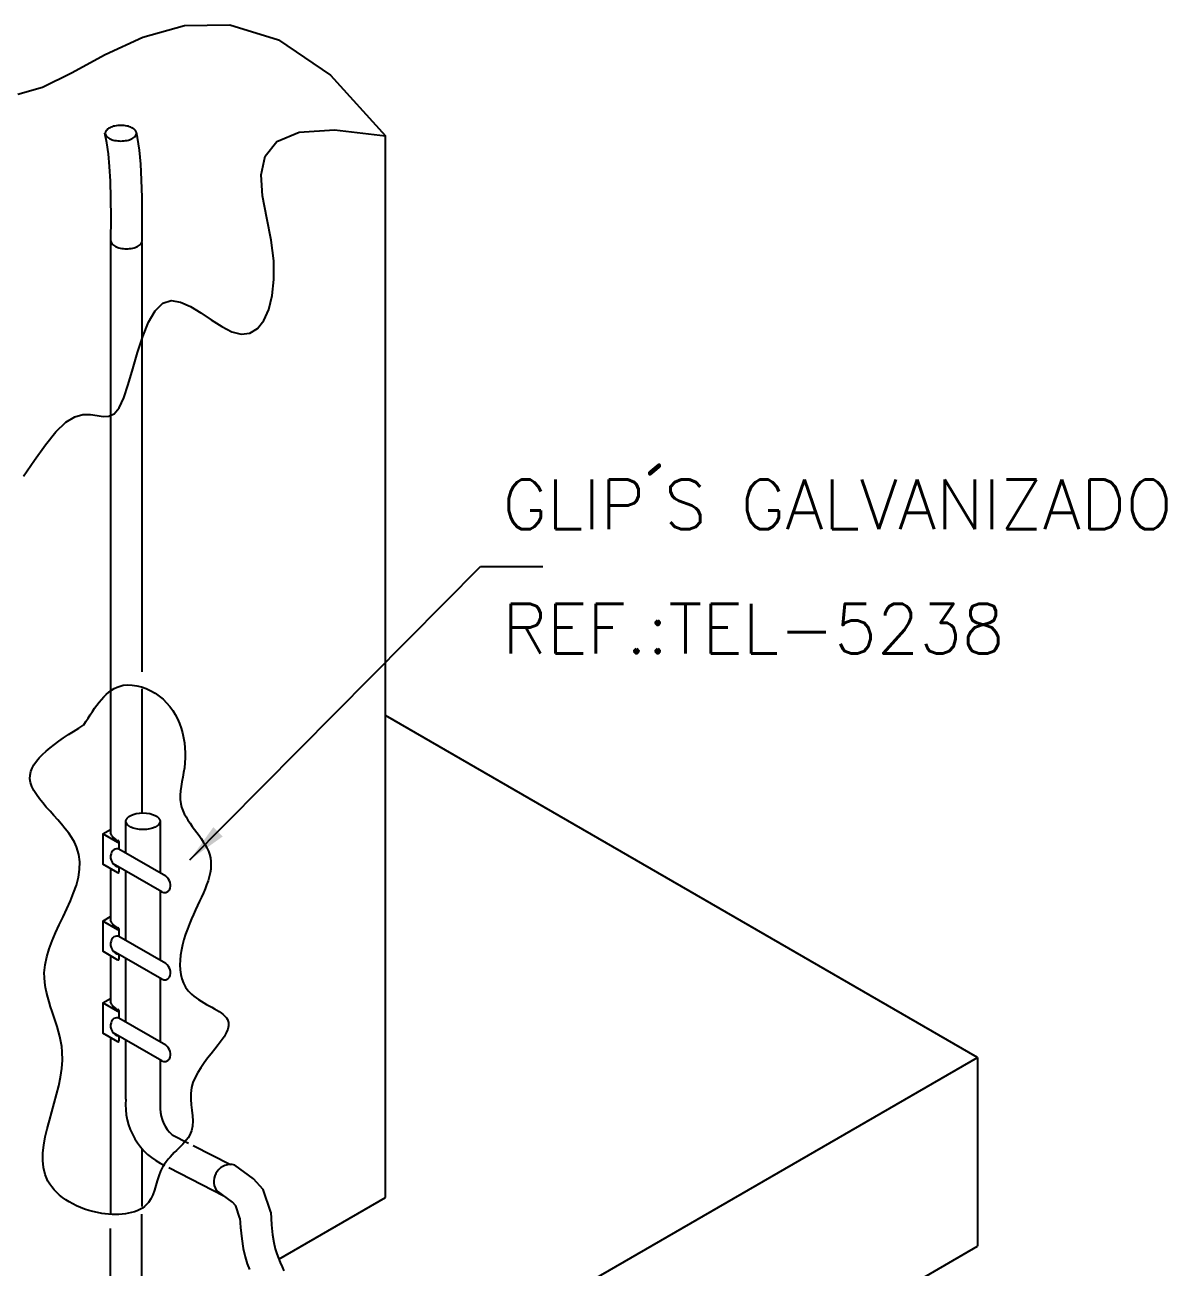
# Model space of a CAD drawing. Header units: millimetres. Extents: x -5802.3 to -5786.5, y -4437.4 to -4416.9.
# Drawn here: x -5796.26 to -5791.66, y -4429.21 to -4424.2 of the extents above; entities that cross this region are included whole.
import ezdxf

# ---------------------------------------------------------------- set-up
doc = ezdxf.new("R2010")
doc.units = ezdxf.units.MM
doc.header["$LTSCALE"] = 10
doc.linetypes.add('DASHED', pattern=[0.75, 0.5, -0.25])
doc.linetypes.add('DASHEDX2', pattern=[1.5, 1, -0.5])
doc.layers.add('Termotécnica', color=7, linetype='Continuous')
doc.styles.add('r80', font='romans.shx')

msp = doc.modelspace()

# ---------------------------------------------------------------- linework, layer by layer
at = {"layer": 'Termotécnica', "color": 2}
for p, q in [((-5794.8073, -4428.9274), (-5794.8073, -4424.6505)), ((-5795.5959, -4427.5669), (-5794.4245, -4426.3855)), ((-5794.4245, -4426.3855), (-5794.1745, -4426.3855)), ((-5792.4225, -4428.3628), (-5794.8073, -4426.986)), ((-5795.9466, -4427.4625), (-5795.9154, -4427.4442)), ((-5795.8862, -4427.4974), (-5795.9466, -4427.4625)), ((-5795.9466, -4427.4625), (-5795.9466, -4427.5837)), ((-5795.8816, -4427.4935), (-5795.8815, -4427.5238)), ((-5795.6925, -4427.6329), (-5795.8815, -4427.5238)), ((-5795.8858, -4427.6188), (-5795.9466, -4427.5837)), ((-5795.7088, -4427.696), (-5795.9053, -4427.5826)), ((-5795.8812, -4427.6149), (-5795.8812, -4427.5964)), ((-5795.9466, -4427.8141), (-5795.9154, -4427.7957)), ((-5795.9466, -4427.8141), (-5795.9466, -4427.9352)), ((-5795.8862, -4427.849), (-5795.9466, -4427.8141)), ((-5795.8816, -4427.8451), (-5795.8815, -4427.8753)), ((-5795.6925, -4427.9844), (-5795.8815, -4427.8753)), ((-5795.8858, -4427.9703), (-5795.9466, -4427.9352)), ((-5795.7088, -4428.0475), (-5795.9053, -4427.9341)), ((-5795.8812, -4427.9664), (-5795.8812, -4427.948)), ((-5795.9466, -4428.1432), (-5795.9154, -4428.1248)), ((-5795.9466, -4428.1432), (-5795.9466, -4428.2643)), ((-5795.8862, -4428.1781), (-5795.9466, -4428.1432)), ((-5795.8816, -4428.1742), (-5795.8815, -4428.2044)), ((-5795.6925, -4428.3135), (-5795.8815, -4428.2044)), ((-5795.8858, -4428.2994), (-5795.9466, -4428.2643)), ((-5795.7088, -4428.3766), (-5795.9053, -4428.2632)), ((-5795.8812, -4428.2955), (-5795.8812, -4428.2771)), ((-5794.6367, -4429.6412), (-5792.4225, -4428.3628)), ((-5792.4225, -4428.3628), (-5792.4225, -4429.1232)), ((-5795.2372, -4429.1756), (-5794.8073, -4428.9274)), ((-5793.9661, -4430.0144), (-5792.4225, -4429.1232))]:
    msp.add_line(p, q, dxfattribs=at)
at = {"layer": 'Termotécnica', "color": 1, "linetype": 'DASHEDX2'}
for p, q in [((-5795.9154, -4425.0676), (-5795.9154, -4426.8863)), ((-5795.7896, -4425.0803), (-5795.7896, -4426.8095)), ((-5795.7896, -4431.9201), (-5795.7896, -4428.9943)), ((-5795.9154, -4431.91), (-5795.9154, -4429.0513))]:
    msp.add_line(p, q, dxfattribs=at)
at = {"layer": 'Termotécnica', "color": 3}
for p, q in [((-5795.9154, -4426.8887), (-5795.9154, -4427.4617)), ((-5795.7896, -4426.8783), (-5795.7896, -4427.3749)), ((-5795.8542, -4427.5395), (-5795.8542, -4427.4115)), ((-5795.7155, -4427.4115), (-5795.7155, -4427.6196)), ((-5795.9154, -4427.6017), (-5795.9154, -4427.8132)), ((-5795.8542, -4427.8911), (-5795.8542, -4427.612)), ((-5795.7155, -4427.6921), (-5795.7155, -4427.9711)), ((-5795.9154, -4427.9532), (-5795.9154, -4428.1423)), ((-5795.8542, -4428.2202), (-5795.8542, -4427.9636)), ((-5795.7155, -4428.0437), (-5795.7155, -4428.3002)), ((-5795.9154, -4428.2823), (-5795.9154, -4428.9937)), ((-5795.8542, -4428.5314), (-5795.8542, -4428.2927)), ((-5795.7155, -4428.3728), (-5795.7155, -4428.5695)), ((-5795.667, -4428.674), (-5795.6021, -4428.7073)), ((-5795.7896, -4428.7293), (-5795.7896, -4428.9636))]:
    msp.add_line(p, q, dxfattribs=at)
at = {"layer": 'Termotécnica', "color": 1, "linetype": 'DASHED'}
for p, q in [((-5795.5822, -4428.7175), (-5795.4325, -4428.7942)), ((-5795.6813, -4428.8058), (-5795.4595, -4428.9195))]:
    msp.add_line(p, q, dxfattribs=at)
at = {"layer": 'Termotécnica', "color": 2}
for points in [[(-5796.2885, -4424.4824), (-5796.1894, -4424.4555), (-5796.0722, -4424.3974), (-5795.9372, -4424.3236), (-5795.7854, -4424.2536), (-5795.6177, -4424.2071), (-5795.4351, -4424.2039), (-5795.2385, -4424.2636), (-5795.0289, -4424.4059), (-5794.8073, -4424.6505)], [(-5796.2661, -4426.0221), (-5796.2217, -4425.9569), (-5796.1778, -4425.8959), (-5796.1355, -4425.8436), (-5796.0958, -4425.8047), (-5796.0595, -4425.7822), (-5796.0266, -4425.7731), (-5795.9966, -4425.7728), (-5795.9694, -4425.7769), (-5795.9446, -4425.7808), (-5795.9218, -4425.78), (-5795.9007, -4425.77), (-5795.8811, -4425.7462), (-5795.8625, -4425.7057), (-5795.8443, -4425.6519), (-5795.8259, -4425.5897), (-5795.8065, -4425.524), (-5795.7854, -4425.4597), (-5795.762, -4425.4019), (-5795.7356, -4425.3554), (-5795.7055, -4425.3251), (-5795.6712, -4425.3145), (-5795.6336, -4425.3205), (-5795.5934, -4425.3385), (-5795.5518, -4425.3641), (-5795.5096, -4425.3926), (-5795.4678, -4425.4194), (-5795.4274, -4425.44), (-5795.3893, -4425.4499), (-5795.3545, -4425.4453), (-5795.3237, -4425.4264), (-5795.2979, -4425.3943), (-5795.2776, -4425.35), (-5795.2637, -4425.2945), (-5795.257, -4425.2289), (-5795.2583, -4425.1543), (-5795.2683, -4425.0717), (-5795.286, -4424.9829), (-5795.3028, -4424.8929), (-5795.3085, -4424.8075), (-5795.2927, -4424.7324), (-5795.245, -4424.6734), (-5795.1551, -4424.6363), (-5795.0126, -4424.6267), (-5794.8073, -4424.6505)]]:
    msp.add_lwpolyline(points, dxfattribs=at)
at = {"layer": 'Termotécnica', "color": 3}
for points in [[(-5795.9141, -4425.0734), (-5795.9135, -4424.9812), (-5795.9141, -4424.9016), (-5795.9159, -4424.8329), (-5795.9192, -4424.7738), (-5795.924, -4424.7231), (-5795.9302, -4424.6794), (-5795.9379, -4424.6408), (-5795.9381, -4424.6403)], [(-5795.7885, -4425.0741), (-5795.7879, -4424.9811), (-5795.7885, -4424.8994), (-5795.7904, -4424.8277), (-5795.7939, -4424.7645), (-5795.7992, -4424.7084), (-5795.8063, -4424.6581), (-5795.8104, -4424.6378)], [(-5795.2698, -4428.9862), (-5795.3004, -4428.8943), (-5795.3397, -4428.8519), (-5795.4149, -4428.7963)], [(-5795.3941, -4429.0104), (-5795.411, -4428.9597), (-5795.4239, -4428.9459), (-5795.4895, -4428.8974)], [(-5795.2698, -4428.9862), (-5795.2666, -4429.0366), (-5795.2625, -4429.0766), (-5795.2575, -4429.1081), (-5795.2518, -4429.1331), (-5795.2455, -4429.1536), (-5795.2389, -4429.1716), (-5795.2319, -4429.1888), (-5795.2247, -4429.2055), (-5795.2171, -4429.2217)], [(-5795.3941, -4429.0104), (-5795.3918, -4429.047), (-5795.387, -4429.093), (-5795.3808, -4429.1319), (-5795.3732, -4429.1654), (-5795.3646, -4429.1937), (-5795.3561, -4429.2168)]]:
    msp.add_lwpolyline(points, dxfattribs=at)
at = {"layer": 'Termotécnica', "color": 2}
msp.add_lwpolyline([(-5795.8112, -4424.6403, 0.174532), (-5795.815, -4424.6296, 0.104234), (-5795.8296, -4424.618, 0.065017), (-5795.8486, -4424.6114, 0.051167), (-5795.874, -4424.6088, 0.051167), (-5795.8994, -4424.6114, 0.065017), (-5795.9184, -4424.618, 0.104234), (-5795.9329, -4424.6296, 0.174532), (-5795.9368, -4424.6403, 0.174532), (-5795.9329, -4424.6509, 0.104234), (-5795.9184, -4424.6625, 0.065017), (-5795.8994, -4424.6691, 0.051167), (-5795.874, -4424.6717, 0.051167), (-5795.8486, -4424.6691, 0.065017), (-5795.8296, -4424.6625, 0.104234), (-5795.815, -4424.6509, 0.174532)], format="xyb", close=True, dxfattribs=at)
msp.add_lwpolyline([(-5795.9141, -4425.0741, 0.174532), (-5795.9102, -4425.0848, 0.104234), (-5795.8957, -4425.0964, 0.065017), (-5795.8767, -4425.103, 0.051167), (-5795.8513, -4425.1056, 0.051167), (-5795.8259, -4425.103, 0.065017), (-5795.8069, -4425.0964, 0.104234), (-5795.7923, -4425.0848, 0.174532), (-5795.7885, -4425.0741, 0.174532)], format="xyb", dxfattribs=at)
for centre, radius, start, end in [((-5795.8623, -4427.435), 0.0594, 203.3582, 246.6799), ((-5795.8856, -4427.4935), 0.00394, 260.9055, 94.1914), ((-5795.8736, -4427.5554), 0.0417, 162.1021, 259.4087), ((-5795.8892, -4427.5469), 0.0244, 71.5728, 169.8447), ((-5795.8852, -4427.6149), 0.00394, 260.9055, 0), ((-5795.7229, -4427.6709), 0.0487, 338.9275, 51.3079), ((-5795.6974, -4427.6747), 0.0242, 238.1988, 325.408), ((-5795.8623, -4427.7866), 0.0594, 203.3582, 246.6799), ((-5795.8856, -4427.8451), 0.00394, 260.9055, 94.1914), ((-5795.8736, -4427.907), 0.0417, 162.1021, 259.4087), ((-5795.8892, -4427.8984), 0.0244, 71.5728, 169.8447), ((-5795.8852, -4427.9664), 0.00394, 260.9055, 0), ((-5795.7229, -4428.0224), 0.0487, 338.9275, 51.3079), ((-5795.6974, -4428.0262), 0.0242, 238.1988, 325.408), ((-5795.8623, -4428.1157), 0.0594, 203.3582, 246.6799), ((-5795.8856, -4428.1742), 0.00394, 260.9055, 94.1914), ((-5795.8736, -4428.2361), 0.0417, 162.1021, 259.4087), ((-5795.8892, -4428.2275), 0.0244, 71.5728, 169.8447), ((-5795.8852, -4428.2955), 0.00394, 260.9055, 0), ((-5795.7229, -4428.3515), 0.0487, 338.9275, 51.3079), ((-5795.6974, -4428.3553), 0.0242, 238.1988, 325.408)]:
    msp.add_arc(centre, radius, start, end, dxfattribs=at)
at = {"layer": 'Termotécnica', "color": 3}
for centre, radius, start, end in [((-5795.5864, -4428.5534), 0.2688, 175.2971, 245.7722), ((-5795.5729, -4428.5669), 0.1427, 181.0834, 228.699), ((-5795.4318, -4428.8619), 0.0677, 75.4903, 211.6273)]:
    msp.add_arc(centre, radius, start, end, dxfattribs=at)
msp.add_ellipse((-5795.7849, -4427.4115), major_axis=(-0.0694, 0), ratio=0.485279, dxfattribs=at)
at = {"layer": 'Termotécnica', "color": 2}
msp.add_spline([(-5796.0232, -4427.0231), (-5795.8641, -4426.864), (-5795.7194, -4426.9074), (-5795.6181, -4427.1967), (-5795.6326, -4427.3414), (-5795.5169, -4427.5439), (-5795.5892, -4427.8044), (-5795.5892, -4428.1082), (-5795.4445, -4428.2094), (-5795.5892, -4428.4843), (-5795.5892, -4428.6579), (-5795.7049, -4428.8026), (-5795.7628, -4428.9473), (-5795.9509, -4428.9907), (-5796.1679, -4428.8605), (-5796.11, -4428.3397), (-5796.1824, -4428.0214), (-5796.0522, -4427.515), (-5796.2402, -4427.2401), (-5796.0229, -4427.0231)], degree=3, dxfattribs=at)
msp.add_solid([(-5795.4639, -4427.473), (-5795.5015, -4427.4353), (-5795.5959, -4427.5669)], dxfattribs=at)

# ---------------------------------------------------------------- texts
at = {"layer": 'Termotécnica', "color": 2, "style": 'r80'}
for s, p in [('GLIP´S GALVANIZADO', (-5794.3367, -4426.2356)), ('REF.:TEL-5238', (-5794.3369, -4426.7356))]:
    msp.add_text(s, height=0.2, dxfattribs=at).set_placement(p)

doc.saveas('drawing.dxf')
